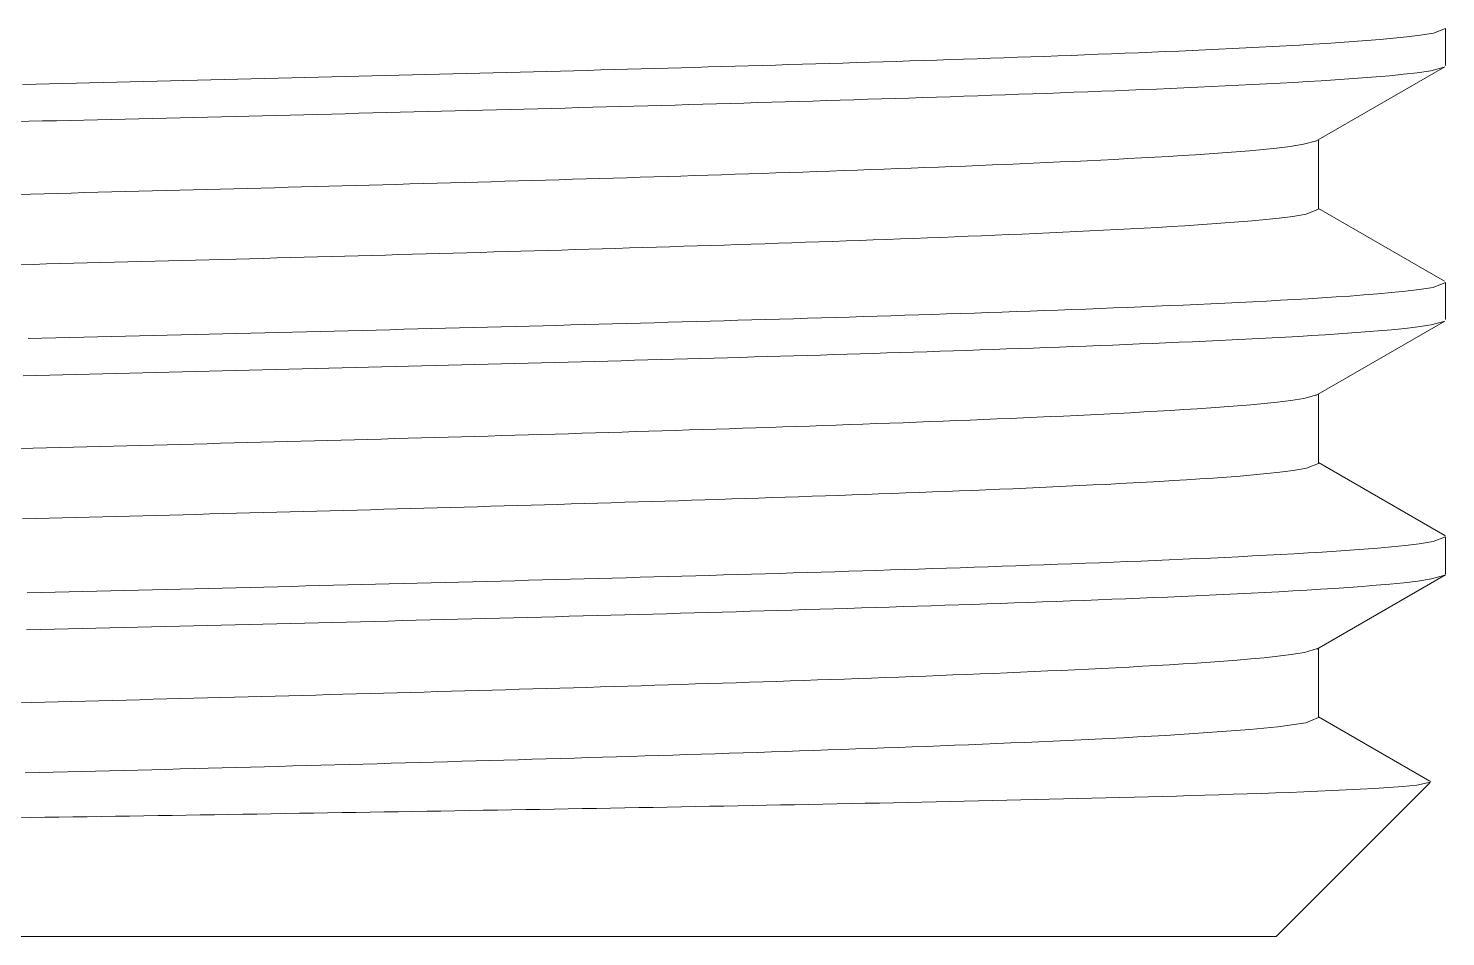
# Model space of a CAD drawing. Extents: x -5208 to -4788, y -2139 to -1842.
# Drawn here: x -5135.6 to -5127.24, y -2068.9 to -2063.54 of the extents above; entities that cross this region are included whole.
import ezdxf

# ---------------------------------------------------------------- set-up
doc = ezdxf.new("R2010")
doc.units = 0
doc.header["$LTSCALE"] = 7
doc.layers.add('Trimetric', color=7, linetype='CONTINUOUS')

msp = doc.modelspace()

# ---------------------------------------------------------------- linework, layer by layer
at = {"layer": 'Trimetric', "color": 0, "linetype": 'Continuous', "lineweight": 18}
for points in [[(-5135.6355, -2063.8679), (-5135.5562, -2063.866), (-5135.4769, -2063.8641), (-5135.3976, -2063.8622), (-5135.3182, -2063.8603), (-5135.2389, -2063.8585), (-5135.1596, -2063.8566), (-5135.0803, -2063.8547), (-5135.0009, -2063.8528), (-5134.9216, -2063.8509), (-5134.8423, -2063.849), (-5134.763, -2063.8471), (-5134.6836, -2063.8452), (-5134.6043, -2063.8432), (-5134.525, -2063.8413), (-5134.4457, -2063.8394), (-5134.3663, -2063.8375), (-5134.287, -2063.8356), (-5134.2077, -2063.8336), (-5134.1284, -2063.8317), (-5134.049, -2063.8297), (-5133.9697, -2063.8277), (-5133.8904, -2063.8258), (-5133.8111, -2063.8238), (-5133.7318, -2063.8218), (-5133.6524, -2063.8198), (-5133.5731, -2063.8179), (-5133.4938, -2063.8159), (-5133.4145, -2063.8139), (-5133.3351, -2063.8119), (-5133.2558, -2063.8099), (-5133.1765, -2063.8078), (-5133.0972, -2063.8058), (-5133.0179, -2063.8038), (-5132.9385, -2063.8017), (-5132.8592, -2063.7996), (-5132.7799, -2063.7976), (-5132.7006, -2063.7955), (-5132.6213, -2063.7934), (-5132.5419, -2063.7913), (-5132.4626, -2063.7892), (-5132.3833, -2063.7871), (-5132.304, -2063.785), (-5132.2247, -2063.7828), (-5132.1453, -2063.7807), (-5132.066, -2063.7785), (-5131.9867, -2063.7763), (-5131.9074, -2063.7741), (-5131.8281, -2063.7719), (-5131.7488, -2063.7697), (-5131.6694, -2063.7675), (-5131.5901, -2063.7652), (-5131.5108, -2063.7629), (-5131.4315, -2063.7606), (-5131.3522, -2063.7583), (-5131.2729, -2063.756), (-5131.1935, -2063.7537), (-5131.1142, -2063.7514), (-5131.0349, -2063.7491), (-5130.9556, -2063.7467), (-5130.8763, -2063.7443), (-5130.797, -2063.7419), (-5130.7177, -2063.7394), (-5130.6384, -2063.737), (-5130.5591, -2063.7345), (-5130.4798, -2063.732), (-5130.4004, -2063.7294), (-5130.3211, -2063.7268), (-5130.2418, -2063.7243), (-5130.1625, -2063.7217), (-5130.0832, -2063.719), (-5130.0039, -2063.7163), (-5129.9246, -2063.7136), (-5129.8453, -2063.7109), (-5129.766, -2063.7081), (-5129.6867, -2063.7053), (-5129.6074, -2063.7024), (-5129.5281, -2063.6995), (-5129.4488, -2063.6965), (-5129.3696, -2063.6936), (-5129.2903, -2063.6905), (-5129.211, -2063.6874), (-5129.1317, -2063.6843), (-5129.0524, -2063.681), (-5128.9731, -2063.6778), (-5128.8939, -2063.6744), (-5128.8146, -2063.671), (-5128.7353, -2063.6675), (-5128.656, -2063.6639), (-5128.5768, -2063.6602), (-5128.4975, -2063.6565), (-5128.4183, -2063.6525), (-5128.339, -2063.6486), (-5128.2598, -2063.6444), (-5128.1806, -2063.6401), (-5128.1013, -2063.6356), (-5128.0221, -2063.6309), (-5127.9429, -2063.6259), (-5127.8638, -2063.6208), (-5127.7846, -2063.6152), (-5127.7055, -2063.6093), (-5127.6264, -2063.6029), (-5127.5474, -2063.5956), (-5127.4685, -2063.5875), (-5127.3897, -2063.5778), (-5127.3113, -2063.5654), (-5127.2394, -2063.5372)], [(-5127.2394, -2063.7561), (-5127.2394, -2063.5373)], [(-5127.2483, -2063.7661), (-5127.3266, -2063.7872), (-5127.4068, -2063.799), (-5127.4875, -2063.8084), (-5127.5682, -2063.8165), (-5127.6491, -2063.8236), (-5127.73, -2063.8299), (-5127.8109, -2063.836), (-5127.8919, -2063.8415), (-5127.9729, -2063.8467), (-5128.0539, -2063.8517), (-5128.135, -2063.8563), (-5128.216, -2063.8609), (-5128.2971, -2063.8651), (-5128.3781, -2063.8694), (-5128.4592, -2063.8734), (-5128.5403, -2063.8773), (-5128.6214, -2063.8811), (-5128.7024, -2063.8848), (-5128.7835, -2063.8885), (-5128.8646, -2063.892), (-5128.9457, -2063.8954), (-5129.0268, -2063.8989), (-5129.1079, -2063.9021), (-5129.189, -2063.9054), (-5129.2701, -2063.9086), (-5129.3512, -2063.9117), (-5129.4323, -2063.9147), (-5129.5135, -2063.9178), (-5129.5946, -2063.9208), (-5129.6757, -2063.9237), (-5129.7568, -2063.9265), (-5129.8379, -2063.9294), (-5129.919, -2063.9322), (-5130.0002, -2063.935), (-5130.0813, -2063.9378), (-5130.1624, -2063.9405), (-5130.2435, -2063.9432), (-5130.3247, -2063.9458), (-5130.4058, -2063.9484), (-5130.4869, -2063.951), (-5130.568, -2063.9536), (-5130.6492, -2063.9561), (-5130.7303, -2063.9586), (-5130.8114, -2063.9611), (-5130.8926, -2063.9636), (-5130.9737, -2063.966), (-5131.0548, -2063.9684), (-5131.136, -2063.9708), (-5131.2171, -2063.9732), (-5131.2982, -2063.9756), (-5131.3794, -2063.978), (-5131.4605, -2063.9804), (-5131.5416, -2063.9827), (-5131.6228, -2063.985), (-5131.7039, -2063.9873), (-5131.785, -2063.9896), (-5131.8662, -2063.9918), (-5131.9473, -2063.9941), (-5132.0284, -2063.9963), (-5132.1096, -2063.9985), (-5132.1907, -2064.0007), (-5132.2719, -2064.0029), (-5132.353, -2064.0051), (-5132.4341, -2064.0073), (-5132.5153, -2064.0094), (-5132.5964, -2064.0116), (-5132.6776, -2064.0137), (-5132.7587, -2064.0158), (-5132.8398, -2064.0179), (-5132.921, -2064.02), (-5133.0021, -2064.0221), (-5133.0833, -2064.0242), (-5133.1644, -2064.0263), (-5133.2455, -2064.0284), (-5133.3267, -2064.0305), (-5133.4078, -2064.0325), (-5133.489, -2064.0345), (-5133.5701, -2064.0366), (-5133.6513, -2064.0386), (-5133.7324, -2064.0407), (-5133.8135, -2064.0427), (-5133.8947, -2064.0447), (-5133.9758, -2064.0468), (-5134.057, -2064.0487), (-5134.1381, -2064.0507), (-5134.2193, -2064.0527), (-5134.3004, -2064.0547), (-5134.3815, -2064.0566), (-5134.4627, -2064.0586), (-5134.5438, -2064.0606), (-5134.625, -2064.0626), (-5134.7061, -2064.0646), (-5134.7873, -2064.0665), (-5134.8684, -2064.0685), (-5134.9496, -2064.0704), (-5135.0307, -2064.0723), (-5135.1119, -2064.0743), (-5135.193, -2064.0762), (-5135.2741, -2064.0782), (-5135.3553, -2064.0801), (-5135.4364, -2064.082), (-5135.5176, -2064.0839), (-5135.5987, -2064.0859), (-5135.6799, -2064.0878)], [(-5128.006, -2064.2037), (-5127.2437, -2063.7634)], [(-5135.6686, -2064.517), (-5135.5886, -2064.515), (-5135.5087, -2064.513), (-5135.4287, -2064.5109), (-5135.3488, -2064.5088), (-5135.2688, -2064.5068), (-5135.1889, -2064.5047), (-5135.1089, -2064.5027), (-5135.029, -2064.5006), (-5134.949, -2064.4985), (-5134.8691, -2064.4964), (-5134.7891, -2064.4944), (-5134.7092, -2064.4923), (-5134.6292, -2064.4902), (-5134.5493, -2064.4881), (-5134.4693, -2064.486), (-5134.3894, -2064.4839), (-5134.3094, -2064.4817), (-5134.2295, -2064.4796), (-5134.1495, -2064.4774), (-5134.0696, -2064.4753), (-5133.9896, -2064.4731), (-5133.9097, -2064.471), (-5133.8297, -2064.4688), (-5133.7498, -2064.4666), (-5133.6698, -2064.4645), (-5133.5899, -2064.4623), (-5133.5099, -2064.4601), (-5133.43, -2064.4578), (-5133.3501, -2064.4556), (-5133.2701, -2064.4534), (-5133.1902, -2064.4511), (-5133.1102, -2064.4489), (-5133.0303, -2064.4466), (-5132.9503, -2064.4444), (-5132.8704, -2064.4421), (-5132.7904, -2064.4398), (-5132.7105, -2064.4375), (-5132.6306, -2064.4351), (-5132.5506, -2064.4328), (-5132.4707, -2064.4304), (-5132.3907, -2064.4281), (-5132.3108, -2064.4257), (-5132.2308, -2064.4234), (-5132.1509, -2064.421), (-5132.071, -2064.4185), (-5131.991, -2064.4161), (-5131.9111, -2064.4136), (-5131.8311, -2064.4112), (-5131.7512, -2064.4087), (-5131.6713, -2064.4061), (-5131.5913, -2064.4036), (-5131.5114, -2064.401), (-5131.4315, -2064.3984), (-5131.3515, -2064.3958), (-5131.2716, -2064.3932), (-5131.1917, -2064.3905), (-5131.1117, -2064.3878), (-5131.0318, -2064.3851), (-5130.9519, -2064.3824), (-5130.8719, -2064.3796), (-5130.792, -2064.3768), (-5130.7121, -2064.3739), (-5130.6322, -2064.3711), (-5130.5522, -2064.3681), (-5130.4723, -2064.3652), (-5130.3924, -2064.3622), (-5130.3125, -2064.3591), (-5130.2326, -2064.3561), (-5130.1526, -2064.353), (-5130.0727, -2064.3498), (-5129.9928, -2064.3465), (-5129.9129, -2064.3433), (-5129.833, -2064.3399), (-5129.7531, -2064.3365), (-5129.6732, -2064.333), (-5129.5933, -2064.3295), (-5129.5134, -2064.3258), (-5129.4335, -2064.3221), (-5129.3536, -2064.3182), (-5129.2738, -2064.3143), (-5129.1939, -2064.3102), (-5129.114, -2064.306), (-5129.0341, -2064.3018), (-5128.9543, -2064.2972), (-5128.8745, -2064.2927), (-5128.7946, -2064.2877), (-5128.7148, -2064.2828), (-5128.635, -2064.2773), (-5128.5552, -2064.2717), (-5128.4755, -2064.2655), (-5128.3958, -2064.259), (-5128.3161, -2064.2517), (-5128.2366, -2064.2435), (-5128.1572, -2064.2338), (-5128.0782, -2064.2216), (-5128.0011, -2064.2009)], [(-5127.9894, -2064.6042), (-5127.9894, -2064.1942)], [(-5127.9894, -2064.6042), (-5128.0625, -2064.6337), (-5128.1414, -2064.6466), (-5128.2208, -2064.6567), (-5128.3003, -2064.6654), (-5128.38, -2064.6728), (-5128.4597, -2064.6795), (-5128.5394, -2064.6856), (-5128.6192, -2064.6914), (-5128.699, -2064.6967), (-5128.7788, -2064.702), (-5128.8587, -2064.7068), (-5128.9385, -2064.7116), (-5129.0184, -2064.716), (-5129.0983, -2064.7204), (-5129.1782, -2064.7246), (-5129.258, -2064.7286), (-5129.3379, -2064.7327), (-5129.4178, -2064.7364), (-5129.4977, -2064.7402), (-5129.5776, -2064.7439), (-5129.6576, -2064.7475), (-5129.7375, -2064.751), (-5129.8174, -2064.7544), (-5129.8973, -2064.7578), (-5129.9772, -2064.7611), (-5130.0572, -2064.7643), (-5130.1371, -2064.7675), (-5130.217, -2064.7706), (-5130.2969, -2064.7737), (-5130.3769, -2064.7767), (-5130.4568, -2064.7798), (-5130.5368, -2064.7828), (-5130.6167, -2064.7856), (-5130.6966, -2064.7885), (-5130.7766, -2064.7914), (-5130.8565, -2064.7942), (-5130.9365, -2064.797), (-5131.0164, -2064.7997), (-5131.0963, -2064.8025), (-5131.1763, -2064.8051), (-5131.2562, -2064.8078), (-5131.3362, -2064.8105), (-5131.4161, -2064.8131), (-5131.4961, -2064.8157), (-5131.576, -2064.8182), (-5131.656, -2064.8208), (-5131.7359, -2064.8233), (-5131.8159, -2064.8258), (-5131.8958, -2064.8283), (-5131.9758, -2064.8308), (-5132.0557, -2064.8332), (-5132.1357, -2064.8356), (-5132.2157, -2064.8381), (-5132.2956, -2064.8405), (-5132.3756, -2064.8429), (-5132.4555, -2064.8452), (-5132.5355, -2064.8476), (-5132.6154, -2064.8499), (-5132.6954, -2064.8523), (-5132.7753, -2064.8545), (-5132.8553, -2064.8568), (-5132.9353, -2064.8591), (-5133.0152, -2064.8613), (-5133.0952, -2064.8636), (-5133.1751, -2064.8659), (-5133.2551, -2064.8681), (-5133.3351, -2064.8704), (-5133.415, -2064.8726), (-5133.495, -2064.8748), (-5133.5749, -2064.877), (-5133.6549, -2064.8792), (-5133.7349, -2064.8814), (-5133.8148, -2064.8835), (-5133.8948, -2064.8857), (-5133.9748, -2064.8879), (-5134.0547, -2064.89), (-5134.1347, -2064.8922), (-5134.2146, -2064.8944), (-5134.2946, -2064.8965), (-5134.3746, -2064.8986), (-5134.4545, -2064.9007), (-5134.5345, -2064.9028), (-5134.6145, -2064.905), (-5134.6944, -2064.9071), (-5134.7744, -2064.9091), (-5134.8543, -2064.9112), (-5134.9343, -2064.9133), (-5135.0143, -2064.9154), (-5135.0942, -2064.9175), (-5135.1742, -2064.9195), (-5135.2542, -2064.9216), (-5135.3341, -2064.9236), (-5135.4141, -2064.9257), (-5135.4941, -2064.9277), (-5135.574, -2064.9298), (-5135.654, -2064.9318)], [(-5127.2467, -2065.0285), (-5127.9894, -2064.5993)], [(-5135.6033, -2065.3671), (-5135.5212, -2065.3652), (-5135.439, -2065.3632), (-5135.3569, -2065.3613), (-5135.2748, -2065.3593), (-5135.1927, -2065.3574), (-5135.1106, -2065.3554), (-5135.0284, -2065.3534), (-5134.9463, -2065.3515), (-5134.8642, -2065.3495), (-5134.7821, -2065.3476), (-5134.6999, -2065.3456), (-5134.6178, -2065.3436), (-5134.5357, -2065.3416), (-5134.4536, -2065.3396), (-5134.3715, -2065.3376), (-5134.2894, -2065.3356), (-5134.2072, -2065.3336), (-5134.1251, -2065.3316), (-5134.043, -2065.3296), (-5133.9609, -2065.3276), (-5133.8788, -2065.3255), (-5133.7966, -2065.3235), (-5133.7145, -2065.3214), (-5133.6324, -2065.3194), (-5133.5503, -2065.3173), (-5133.4682, -2065.3152), (-5133.386, -2065.3131), (-5133.3039, -2065.311), (-5133.2218, -2065.3089), (-5133.1397, -2065.3068), (-5133.0576, -2065.3047), (-5132.9755, -2065.3026), (-5132.8933, -2065.3005), (-5132.8112, -2065.2984), (-5132.7291, -2065.2963), (-5132.647, -2065.2941), (-5132.5649, -2065.2919), (-5132.4828, -2065.2898), (-5132.4007, -2065.2875), (-5132.3185, -2065.2853), (-5132.2364, -2065.2831), (-5132.1543, -2065.2808), (-5132.0722, -2065.2786), (-5131.9901, -2065.2763), (-5131.908, -2065.2741), (-5131.8259, -2065.2719), (-5131.7437, -2065.2695), (-5131.6616, -2065.2672), (-5131.5795, -2065.2648), (-5131.4974, -2065.2625), (-5131.4153, -2065.2601), (-5131.3332, -2065.2578), (-5131.2511, -2065.2554), (-5131.169, -2065.2531), (-5131.0869, -2065.2506), (-5131.0048, -2065.2482), (-5130.9227, -2065.2457), (-5130.8405, -2065.2432), (-5130.7584, -2065.2407), (-5130.6763, -2065.2381), (-5130.5942, -2065.2356), (-5130.5121, -2065.233), (-5130.43, -2065.2304), (-5130.3479, -2065.2277), (-5130.2658, -2065.2251), (-5130.1837, -2065.2223), (-5130.1016, -2065.2196), (-5130.0195, -2065.2169), (-5129.9374, -2065.2141), (-5129.8553, -2065.2112), (-5129.7732, -2065.2083), (-5129.6912, -2065.2054), (-5129.6091, -2065.2024), (-5129.527, -2065.1995), (-5129.4449, -2065.1964), (-5129.3628, -2065.1933), (-5129.2807, -2065.1901), (-5129.1986, -2065.1869), (-5129.1166, -2065.1836), (-5129.0345, -2065.1803), (-5128.9524, -2065.1769), (-5128.8703, -2065.1734), (-5128.7883, -2065.1699), (-5128.7062, -2065.1662), (-5128.6241, -2065.1625), (-5128.5421, -2065.1586), (-5128.46, -2065.1547), (-5128.378, -2065.1506), (-5128.296, -2065.1463), (-5128.2139, -2065.1419), (-5128.1319, -2065.1373), (-5128.0499, -2065.1326), (-5127.9679, -2065.1275), (-5127.886, -2065.1223), (-5127.804, -2065.1166), (-5127.7221, -2065.1105), (-5127.6402, -2065.1041), (-5127.5584, -2065.0967), (-5127.4767, -2065.0886), (-5127.3951, -2065.0788), (-5127.314, -2065.0658), (-5127.2394, -2065.0372)], [(-5127.2394, -2065.2561), (-5127.2394, -2065.0373)], [(-5127.2495, -2065.2667), (-5127.3252, -2065.2869), (-5127.4028, -2065.2987), (-5127.4807, -2065.3078), (-5127.5587, -2065.3156), (-5127.6368, -2065.3225), (-5127.715, -2065.3288), (-5127.7932, -2065.3347), (-5127.8715, -2065.3401), (-5127.9498, -2065.3453), (-5128.0281, -2065.35), (-5128.1064, -2065.3548), (-5128.1847, -2065.3592), (-5128.263, -2065.3634), (-5128.3413, -2065.3675), (-5128.4197, -2065.3715), (-5128.498, -2065.3753), (-5128.5764, -2065.379), (-5128.6547, -2065.3827), (-5128.7331, -2065.3862), (-5128.8114, -2065.3897), (-5128.8898, -2065.3931), (-5128.9682, -2065.3964), (-5129.0465, -2065.3996), (-5129.1249, -2065.4028), (-5129.2033, -2065.4059), (-5129.2816, -2065.409), (-5129.36, -2065.412), (-5129.4384, -2065.415), (-5129.5168, -2065.4179), (-5129.5952, -2065.4208), (-5129.6736, -2065.4236), (-5129.752, -2065.4264), (-5129.8303, -2065.4292), (-5129.9087, -2065.4319), (-5129.9871, -2065.4346), (-5130.0655, -2065.4373), (-5130.1439, -2065.4399), (-5130.2223, -2065.4424), (-5130.3007, -2065.445), (-5130.3791, -2065.4476), (-5130.4575, -2065.4501), (-5130.5359, -2065.4526), (-5130.6143, -2065.4551), (-5130.6927, -2065.4575), (-5130.7711, -2065.4599), (-5130.8495, -2065.4623), (-5130.9279, -2065.4647), (-5131.0063, -2065.467), (-5131.0847, -2065.4693), (-5131.1631, -2065.4716), (-5131.2415, -2065.4739), (-5131.3199, -2065.4762), (-5131.3983, -2065.4785), (-5131.4767, -2065.4808), (-5131.5551, -2065.4831), (-5131.6335, -2065.4853), (-5131.7119, -2065.4875), (-5131.7903, -2065.4896), (-5131.8688, -2065.4918), (-5131.9472, -2065.494), (-5132.0256, -2065.4961), (-5132.104, -2065.4983), (-5132.1824, -2065.5005), (-5132.2608, -2065.5026), (-5132.3392, -2065.5047), (-5132.4176, -2065.5068), (-5132.496, -2065.5089), (-5132.5744, -2065.5109), (-5132.6528, -2065.513), (-5132.7313, -2065.5151), (-5132.8097, -2065.5171), (-5132.8881, -2065.5192), (-5132.9665, -2065.5213), (-5133.0449, -2065.5233), (-5133.1233, -2065.5253), (-5133.2017, -2065.5273), (-5133.2801, -2065.5293), (-5133.3585, -2065.5313), (-5133.437, -2065.5333), (-5133.5154, -2065.5353), (-5133.5938, -2065.5372), (-5133.6722, -2065.5392), (-5133.7506, -2065.5412), (-5133.829, -2065.5431), (-5133.9074, -2065.5451), (-5133.9859, -2065.547), (-5134.0643, -2065.5489), (-5134.1427, -2065.5509), (-5134.2211, -2065.5528), (-5134.2995, -2065.5547), (-5134.3779, -2065.5566), (-5134.4563, -2065.5585), (-5134.5348, -2065.5604), (-5134.6132, -2065.5623), (-5134.6916, -2065.5642), (-5134.77, -2065.5661), (-5134.8484, -2065.568), (-5134.9268, -2065.5699), (-5135.0052, -2065.5717), (-5135.0837, -2065.5736), (-5135.1621, -2065.5755), (-5135.2405, -2065.5773), (-5135.3189, -2065.5792), (-5135.3973, -2065.5811), (-5135.4757, -2065.5829), (-5135.5541, -2065.5848), (-5135.6326, -2065.5867)], [(-5128.0047, -2065.7031), (-5127.245, -2065.2641)], [(-5135.6516, -2066.0166), (-5135.5726, -2066.0146), (-5135.4936, -2066.0126), (-5135.4147, -2066.0105), (-5135.3357, -2066.0085), (-5135.2568, -2066.0065), (-5135.1778, -2066.0044), (-5135.0988, -2066.0024), (-5135.0199, -2066.0003), (-5134.9409, -2065.9983), (-5134.8619, -2065.9962), (-5134.783, -2065.9942), (-5134.704, -2065.9921), (-5134.625, -2065.99), (-5134.5461, -2065.9879), (-5134.4671, -2065.9858), (-5134.3881, -2065.9838), (-5134.3092, -2065.9817), (-5134.2302, -2065.9796), (-5134.1512, -2065.9775), (-5134.0723, -2065.9754), (-5133.9933, -2065.9733), (-5133.9143, -2065.9711), (-5133.8354, -2065.969), (-5133.7564, -2065.9668), (-5133.6775, -2065.9646), (-5133.5985, -2065.9625), (-5133.5195, -2065.9603), (-5133.4406, -2065.9581), (-5133.3616, -2065.956), (-5133.2826, -2065.9538), (-5133.2037, -2065.9516), (-5133.1247, -2065.9493), (-5133.0458, -2065.9471), (-5132.9668, -2065.9449), (-5132.8878, -2065.9426), (-5132.8089, -2065.9404), (-5132.7299, -2065.9381), (-5132.651, -2065.9358), (-5132.572, -2065.9335), (-5132.493, -2065.9312), (-5132.4141, -2065.9289), (-5132.3351, -2065.9265), (-5132.2562, -2065.9241), (-5132.1772, -2065.9217), (-5132.0983, -2065.9193), (-5132.0193, -2065.9169), (-5131.9403, -2065.9145), (-5131.8614, -2065.9121), (-5131.7824, -2065.9096), (-5131.7035, -2065.9071), (-5131.6245, -2065.9046), (-5131.5456, -2065.9021), (-5131.4666, -2065.8995), (-5131.3877, -2065.897), (-5131.3087, -2065.8944), (-5131.2298, -2065.8918), (-5131.1508, -2065.8891), (-5131.0719, -2065.8865), (-5130.9929, -2065.8838), (-5130.914, -2065.881), (-5130.8351, -2065.8783), (-5130.7561, -2065.8755), (-5130.6772, -2065.8727), (-5130.5982, -2065.8698), (-5130.5193, -2065.8669), (-5130.4403, -2065.864), (-5130.3614, -2065.861), (-5130.2825, -2065.858), (-5130.2035, -2065.855), (-5130.1246, -2065.8519), (-5130.0457, -2065.8487), (-5129.9668, -2065.8455), (-5129.8878, -2065.8422), (-5129.8089, -2065.8389), (-5129.73, -2065.8355), (-5129.6511, -2065.832), (-5129.5722, -2065.8285), (-5129.4932, -2065.8249), (-5129.4143, -2065.8211), (-5129.3354, -2065.8173), (-5129.2565, -2065.8135), (-5129.1777, -2065.8094), (-5129.0988, -2065.8053), (-5129.0199, -2065.8009), (-5128.941, -2065.7965), (-5128.8622, -2065.7919), (-5128.7833, -2065.787), (-5128.7045, -2065.7821), (-5128.6257, -2065.7768), (-5128.5469, -2065.7711), (-5128.4681, -2065.765), (-5128.3894, -2065.7583), (-5128.3108, -2065.7511), (-5128.2322, -2065.743), (-5128.1538, -2065.7334), (-5128.0758, -2065.7209), (-5127.9998, -2065.7003)], [(-5127.9894, -2066.1043), (-5127.9894, -2065.6942)], [(-5127.9894, -2066.1041), (-5128.0605, -2066.1333), (-5128.1385, -2066.1463), (-5128.2168, -2066.1563), (-5128.2954, -2066.1648), (-5128.374, -2066.1721), (-5128.4527, -2066.1788), (-5128.5315, -2066.1851), (-5128.6103, -2066.1908), (-5128.6891, -2066.1962), (-5128.7679, -2066.2013), (-5128.8468, -2066.2061), (-5128.9256, -2066.2108), (-5129.0045, -2066.2153), (-5129.0834, -2066.2196), (-5129.1623, -2066.2238), (-5129.2412, -2066.2278), (-5129.3201, -2066.2317), (-5129.399, -2066.2356), (-5129.4779, -2066.2393), (-5129.5568, -2066.2429), (-5129.6357, -2066.2465), (-5129.7147, -2066.2499), (-5129.7936, -2066.2534), (-5129.8725, -2066.2567), (-5129.9514, -2066.26), (-5130.0304, -2066.2632), (-5130.1093, -2066.2664), (-5130.1882, -2066.2695), (-5130.2672, -2066.2726), (-5130.3461, -2066.2756), (-5130.4251, -2066.2786), (-5130.504, -2066.2816), (-5130.583, -2066.2844), (-5130.6619, -2066.2872), (-5130.7409, -2066.2901), (-5130.8198, -2066.2929), (-5130.8988, -2066.2957), (-5130.9777, -2066.2984), (-5131.0567, -2066.3011), (-5131.1356, -2066.3038), (-5131.2146, -2066.3064), (-5131.2935, -2066.309), (-5131.3725, -2066.3116), (-5131.4514, -2066.3143), (-5131.5304, -2066.3168), (-5131.6094, -2066.3193), (-5131.6883, -2066.3218), (-5131.7673, -2066.3243), (-5131.8462, -2066.3267), (-5131.9252, -2066.3291), (-5132.0042, -2066.3315), (-5132.0831, -2066.3339), (-5132.1621, -2066.3363), (-5132.2411, -2066.3387), (-5132.32, -2066.3411), (-5132.399, -2066.3435), (-5132.478, -2066.3459), (-5132.5569, -2066.3482), (-5132.6359, -2066.3505), (-5132.7148, -2066.3528), (-5132.7938, -2066.3551), (-5132.8728, -2066.3574), (-5132.9517, -2066.3596), (-5133.0307, -2066.3619), (-5133.1097, -2066.3641), (-5133.1887, -2066.3663), (-5133.2676, -2066.3685), (-5133.3466, -2066.3707), (-5133.4256, -2066.3729), (-5133.5045, -2066.3751), (-5133.5835, -2066.3773), (-5133.6625, -2066.3794), (-5133.7414, -2066.3815), (-5133.8204, -2066.3837), (-5133.8994, -2066.3858), (-5133.9784, -2066.388), (-5134.0573, -2066.3901), (-5134.1363, -2066.3922), (-5134.2153, -2066.3944), (-5134.2942, -2066.3965), (-5134.3732, -2066.3985), (-5134.4522, -2066.4006), (-5134.5312, -2066.4027), (-5134.6101, -2066.4048), (-5134.6891, -2066.4068), (-5134.7681, -2066.4089), (-5134.847, -2066.411), (-5134.926, -2066.4131), (-5135.005, -2066.4151), (-5135.084, -2066.4172), (-5135.1629, -2066.4192), (-5135.2419, -2066.4212), (-5135.3209, -2066.4233), (-5135.3999, -2066.4253), (-5135.4788, -2066.4273), (-5135.5578, -2066.4294), (-5135.6368, -2066.4314)], [(-5127.2436, -2066.5301), (-5127.9894, -2066.0991)], [(-5135.6082, -2066.8672), (-5135.5261, -2066.8653), (-5135.4439, -2066.8633), (-5135.3617, -2066.8614), (-5135.2796, -2066.8595), (-5135.1974, -2066.8575), (-5135.1152, -2066.8556), (-5135.033, -2066.8536), (-5134.9509, -2066.8516), (-5134.8687, -2066.8497), (-5134.7865, -2066.8477), (-5134.7044, -2066.8457), (-5134.6222, -2066.8437), (-5134.54, -2066.8417), (-5134.4579, -2066.8397), (-5134.3757, -2066.8377), (-5134.2935, -2066.8357), (-5134.2113, -2066.8337), (-5134.1292, -2066.8317), (-5134.047, -2066.8297), (-5133.9648, -2066.8276), (-5133.8827, -2066.8256), (-5133.8005, -2066.8235), (-5133.7183, -2066.8215), (-5133.6362, -2066.8194), (-5133.554, -2066.8174), (-5133.4718, -2066.8153), (-5133.3897, -2066.8132), (-5133.3075, -2066.8112), (-5133.2253, -2066.8091), (-5133.1432, -2066.8069), (-5133.061, -2066.8048), (-5132.9788, -2066.8027), (-5132.8967, -2066.8006), (-5132.8145, -2066.7984), (-5132.7323, -2066.7963), (-5132.6502, -2066.7942), (-5132.568, -2066.792), (-5132.4858, -2066.7898), (-5132.4037, -2066.7876), (-5132.3215, -2066.7854), (-5132.2393, -2066.7832), (-5132.1572, -2066.781), (-5132.075, -2066.7787), (-5131.9928, -2066.7765), (-5131.9107, -2066.7742), (-5131.8285, -2066.7719), (-5131.7464, -2066.7696), (-5131.6642, -2066.7673), (-5131.582, -2066.765), (-5131.4999, -2066.7626), (-5131.4177, -2066.7602), (-5131.3356, -2066.7578), (-5131.2534, -2066.7554), (-5131.1712, -2066.753), (-5131.0891, -2066.7506), (-5131.0069, -2066.7482), (-5130.9248, -2066.7458), (-5130.8426, -2066.7433), (-5130.7605, -2066.7407), (-5130.6783, -2066.7382), (-5130.5962, -2066.7357), (-5130.514, -2066.733), (-5130.4318, -2066.7304), (-5130.3497, -2066.7278), (-5130.2675, -2066.7251), (-5130.1854, -2066.7224), (-5130.1032, -2066.7197), (-5130.0211, -2066.7169), (-5129.939, -2066.7141), (-5129.8568, -2066.7113), (-5129.7747, -2066.7084), (-5129.6925, -2066.7055), (-5129.6104, -2066.7025), (-5129.5282, -2066.6995), (-5129.4461, -2066.6965), (-5129.364, -2066.6934), (-5129.2818, -2066.6902), (-5129.1997, -2066.6869), (-5129.1176, -2066.6837), (-5129.0355, -2066.6804), (-5128.9533, -2066.6769), (-5128.8712, -2066.6735), (-5128.7891, -2066.6699), (-5128.707, -2066.6662), (-5128.6249, -2066.6625), (-5128.5428, -2066.6586), (-5128.4607, -2066.6547), (-5128.3786, -2066.6505), (-5128.2965, -2066.6463), (-5128.2144, -2066.6419), (-5128.1324, -2066.6373), (-5128.0503, -2066.6325), (-5127.9683, -2066.6275), (-5127.8862, -2066.6222), (-5127.8042, -2066.6167), (-5127.7223, -2066.6107), (-5127.6403, -2066.6041), (-5127.5585, -2066.5968), (-5127.4767, -2066.5886), (-5127.3951, -2066.5788), (-5127.314, -2066.5657), (-5127.2394, -2066.5371)], [(-5127.2417, -2066.5322), (-5127.2448, -2066.5297), (-5127.2481, -2066.5274)], [(-5127.2394, -2066.7561), (-5127.2394, -2066.5373)], [(-5127.2447, -2066.7638), (-5127.3233, -2066.7863), (-5127.4045, -2066.7987), (-5127.486, -2066.8084), (-5127.5678, -2066.8165), (-5127.6496, -2066.8236), (-5127.7315, -2066.8302), (-5127.8135, -2066.8361), (-5127.8954, -2066.8417), (-5127.9774, -2066.847), (-5128.0594, -2066.8519), (-5128.1414, -2066.8567), (-5128.2234, -2066.8612), (-5128.3055, -2066.8656), (-5128.3875, -2066.8698), (-5128.4696, -2066.8739), (-5128.5516, -2066.8779), (-5128.6337, -2066.8817), (-5128.7158, -2066.8855), (-5128.7978, -2066.8891), (-5128.8799, -2066.8927), (-5128.962, -2066.8962), (-5129.0441, -2066.8996), (-5129.1261, -2066.9029), (-5129.2082, -2066.9062), (-5129.2903, -2066.9094), (-5129.3724, -2066.9125), (-5129.4545, -2066.9156), (-5129.5366, -2066.9186), (-5129.6187, -2066.9216), (-5129.7008, -2066.9246), (-5129.7829, -2066.9275), (-5129.865, -2066.9304), (-5129.9471, -2066.9332), (-5130.0292, -2066.936), (-5130.1113, -2066.9388), (-5130.1934, -2066.9415), (-5130.2755, -2066.9442), (-5130.3576, -2066.9469), (-5130.4397, -2066.9495), (-5130.5218, -2066.9521), (-5130.604, -2066.9547), (-5130.6861, -2066.9573), (-5130.7682, -2066.9598), (-5130.8503, -2066.9623), (-5130.9324, -2066.9648), (-5131.0145, -2066.9672), (-5131.0966, -2066.9697), (-5131.1787, -2066.9722), (-5131.2609, -2066.9746), (-5131.343, -2066.977), (-5131.4251, -2066.9794), (-5131.5072, -2066.9817), (-5131.5893, -2066.9841), (-5131.6714, -2066.9864), (-5131.7536, -2066.9887), (-5131.8357, -2066.991), (-5131.9178, -2066.9932), (-5131.9999, -2066.9955), (-5132.082, -2066.9978), (-5132.1642, -2067), (-5132.2463, -2067.0022), (-5132.3284, -2067.0044), (-5132.4105, -2067.0066), (-5132.4927, -2067.0088), (-5132.5748, -2067.011), (-5132.6569, -2067.0131), (-5132.739, -2067.0153), (-5132.8211, -2067.0174), (-5132.9033, -2067.0196), (-5132.9854, -2067.0217), (-5133.0675, -2067.0239), (-5133.1496, -2067.026), (-5133.2318, -2067.028), (-5133.3139, -2067.0301), (-5133.396, -2067.0322), (-5133.4781, -2067.0343), (-5133.5603, -2067.0363), (-5133.6424, -2067.0384), (-5133.7245, -2067.0405), (-5133.8066, -2067.0426), (-5133.8888, -2067.0446), (-5133.9709, -2067.0466), (-5134.053, -2067.0486), (-5134.1351, -2067.0507), (-5134.2173, -2067.0527), (-5134.2994, -2067.0547), (-5134.3815, -2067.0567), (-5134.4637, -2067.0587), (-5134.5458, -2067.0607), (-5134.6279, -2067.0627), (-5134.71, -2067.0646), (-5134.7922, -2067.0666), (-5134.8743, -2067.0686), (-5134.9564, -2067.0705), (-5135.0385, -2067.0725), (-5135.1207, -2067.0745), (-5135.2028, -2067.0764), (-5135.2849, -2067.0784), (-5135.3671, -2067.0804), (-5135.4492, -2067.0823), (-5135.5313, -2067.0843), (-5135.6134, -2067.0862)], [(-5127.9999, -2067.2002), (-5127.2401, -2066.7611)], [(-5127.2394, -2066.7561), (-5127.2396, -2066.7578)], [(-5135.6649, -2067.5169), (-5135.5849, -2067.5149), (-5135.5049, -2067.5128), (-5135.4249, -2067.5108), (-5135.3449, -2067.5087), (-5135.2649, -2067.5067), (-5135.185, -2067.5046), (-5135.105, -2067.5025), (-5135.025, -2067.5005), (-5134.945, -2067.4984), (-5134.865, -2067.4963), (-5134.785, -2067.4942), (-5134.705, -2067.4922), (-5134.6251, -2067.4901), (-5134.5451, -2067.488), (-5134.4651, -2067.4859), (-5134.3851, -2067.4837), (-5134.3051, -2067.4816), (-5134.2251, -2067.4795), (-5134.1452, -2067.4774), (-5134.0652, -2067.4752), (-5133.9852, -2067.4731), (-5133.9052, -2067.4709), (-5133.8252, -2067.4688), (-5133.7453, -2067.4666), (-5133.6653, -2067.4644), (-5133.5853, -2067.4622), (-5133.5053, -2067.4599), (-5133.4253, -2067.4577), (-5133.3454, -2067.4555), (-5133.2654, -2067.4532), (-5133.1854, -2067.451), (-5133.1054, -2067.4488), (-5133.0254, -2067.4465), (-5132.9455, -2067.4443), (-5132.8655, -2067.4419), (-5132.7855, -2067.4396), (-5132.7055, -2067.4373), (-5132.6256, -2067.435), (-5132.5456, -2067.4326), (-5132.4656, -2067.4303), (-5132.3856, -2067.428), (-5132.3056, -2067.4256), (-5132.2257, -2067.4232), (-5132.1457, -2067.4207), (-5132.0657, -2067.4183), (-5131.9858, -2067.4158), (-5131.9058, -2067.4133), (-5131.8258, -2067.4109), (-5131.7458, -2067.4084), (-5131.6659, -2067.4059), (-5131.5859, -2067.4034), (-5131.5059, -2067.4008), (-5131.426, -2067.3982), (-5131.346, -2067.3956), (-5131.266, -2067.393), (-5131.1861, -2067.3903), (-5131.1061, -2067.3876), (-5131.0261, -2067.3849), (-5130.9462, -2067.3822), (-5130.8662, -2067.3794), (-5130.7862, -2067.3766), (-5130.7063, -2067.3737), (-5130.6263, -2067.3708), (-5130.5464, -2067.3679), (-5130.4664, -2067.365), (-5130.3864, -2067.362), (-5130.3065, -2067.3589), (-5130.2265, -2067.3559), (-5130.1466, -2067.3527), (-5130.0666, -2067.3495), (-5129.9867, -2067.3463), (-5129.9068, -2067.343), (-5129.8268, -2067.3396), (-5129.7469, -2067.3362), (-5129.6669, -2067.3327), (-5129.587, -2067.3291), (-5129.5071, -2067.3256), (-5129.4272, -2067.3218), (-5129.3472, -2067.318), (-5129.2673, -2067.314), (-5129.1874, -2067.3099), (-5129.1075, -2067.3058), (-5129.0276, -2067.3014), (-5128.9477, -2067.2969), (-5128.8679, -2067.2922), (-5128.788, -2067.2874), (-5128.7082, -2067.2822), (-5128.6283, -2067.2769), (-5128.5485, -2067.2711), (-5128.4688, -2067.2651), (-5128.389, -2067.2583), (-5128.3094, -2067.2509), (-5128.2298, -2067.2426), (-5128.1504, -2067.2328), (-5128.0714, -2067.22), (-5127.9951, -2067.1974)], [(-5127.9894, -2067.6043), (-5127.9894, -2067.1941)], [(-5127.9894, -2067.6041), (-5128.0645, -2067.6341), (-5128.1465, -2067.6474), (-5128.229, -2067.6577), (-5128.3116, -2067.6664), (-5128.3944, -2067.674), (-5128.4772, -2067.6807), (-5128.5601, -2067.6871), (-5128.643, -2067.693), (-5128.726, -2067.6985), (-5128.8089, -2067.7038), (-5128.8919, -2067.7089), (-5128.9749, -2067.7137), (-5129.0579, -2067.7183), (-5129.1409, -2067.7227), (-5129.2239, -2067.727), (-5129.3069, -2067.7311), (-5129.3899, -2067.7352), (-5129.4729, -2067.739), (-5129.556, -2067.7429), (-5129.639, -2067.7466), (-5129.722, -2067.7503), (-5129.8051, -2067.7539), (-5129.8881, -2067.7574), (-5129.9712, -2067.7608), (-5130.0542, -2067.7642), (-5130.1373, -2067.7675), (-5130.2203, -2067.7707), (-5130.3034, -2067.774), (-5130.3865, -2067.7771), (-5130.4695, -2067.7802), (-5130.5526, -2067.7833), (-5130.6356, -2067.7863), (-5130.7187, -2067.7893), (-5130.8018, -2067.7922), (-5130.8848, -2067.7952), (-5130.9679, -2067.798), (-5131.051, -2067.8009), (-5131.1341, -2067.8037), (-5131.2171, -2067.8065), (-5131.3002, -2067.8093), (-5131.3833, -2067.812), (-5131.4664, -2067.8147), (-5131.5494, -2067.8174), (-5131.6325, -2067.82), (-5131.7156, -2067.8227), (-5131.7987, -2067.8253), (-5131.8818, -2067.8278), (-5131.9648, -2067.8304), (-5132.0479, -2067.8329), (-5132.131, -2067.8354), (-5132.2141, -2067.8379), (-5132.2972, -2067.8404), (-5132.3802, -2067.8429), (-5132.4633, -2067.8455), (-5132.5464, -2067.8479), (-5132.6295, -2067.8503), (-5132.7126, -2067.8527), (-5132.7957, -2067.855), (-5132.8788, -2067.8574), (-5132.9618, -2067.8598), (-5133.0449, -2067.8622), (-5133.128, -2067.8646), (-5133.2111, -2067.8669), (-5133.2942, -2067.8692), (-5133.3773, -2067.8715), (-5133.4604, -2067.8738), (-5133.5435, -2067.8761), (-5133.6265, -2067.8784), (-5133.7096, -2067.8807), (-5133.7927, -2067.883), (-5133.8758, -2067.8853), (-5133.9589, -2067.8875), (-5134.042, -2067.8897), (-5134.1251, -2067.892), (-5134.2082, -2067.8942), (-5134.2913, -2067.8964), (-5134.3743, -2067.8986), (-5134.4574, -2067.9008), (-5134.5405, -2067.903), (-5134.6236, -2067.9052), (-5134.7067, -2067.9074), (-5134.7898, -2067.9095), (-5134.8729, -2067.9117), (-5134.956, -2067.9138), (-5135.0391, -2067.916), (-5135.1222, -2067.9181), (-5135.2053, -2067.9203), (-5135.2884, -2067.9224), (-5135.3714, -2067.9246), (-5135.4545, -2067.9267), (-5135.5376, -2067.9288), (-5135.6207, -2067.9309)], [(-5127.3325, -2067.9788), (-5127.9894, -2067.5992)], [(-5127.3285, -2067.9858), (-5127.4098, -2068.0026), (-5127.4929, -2068.0108), (-5127.5761, -2068.017), (-5127.6594, -2068.0223), (-5127.7428, -2068.0269), (-5127.8262, -2068.0311), (-5127.9096, -2068.035), (-5127.993, -2068.0386), (-5128.0764, -2068.042), (-5128.1598, -2068.0452), (-5128.2433, -2068.0482), (-5128.3267, -2068.0512), (-5128.4102, -2068.054), (-5128.4936, -2068.0568), (-5128.577, -2068.0594), (-5128.6605, -2068.062), (-5128.7439, -2068.0644), (-5128.8274, -2068.0668), (-5128.9108, -2068.0692), (-5128.9943, -2068.0715), (-5129.0778, -2068.0737), (-5129.1612, -2068.0759), (-5129.2447, -2068.0781), (-5129.3281, -2068.0802), (-5129.4116, -2068.0823), (-5129.4951, -2068.0843), (-5129.5785, -2068.0863), (-5129.662, -2068.0883), (-5129.7455, -2068.0903), (-5129.8289, -2068.0921), (-5129.9124, -2068.094), (-5129.9959, -2068.0958), (-5130.0793, -2068.0977), (-5130.1628, -2068.0995), (-5130.2463, -2068.1013), (-5130.3297, -2068.1031), (-5130.4132, -2068.1048), (-5130.4967, -2068.1065), (-5130.5801, -2068.1082), (-5130.6636, -2068.11), (-5130.7471, -2068.1117), (-5130.8306, -2068.1134), (-5130.914, -2068.115), (-5130.9975, -2068.1166), (-5131.081, -2068.1182), (-5131.1645, -2068.1198), (-5131.2479, -2068.1214), (-5131.3314, -2068.123), (-5131.4149, -2068.1246), (-5131.4983, -2068.1262), (-5131.5818, -2068.1277), (-5131.6653, -2068.1292), (-5131.7488, -2068.1308), (-5131.8322, -2068.1323), (-5131.9157, -2068.1338), (-5131.9992, -2068.1353), (-5132.0827, -2068.1368), (-5132.1661, -2068.1382), (-5132.2496, -2068.1397), (-5132.3331, -2068.1411), (-5132.4166, -2068.1426), (-5132.5, -2068.144), (-5132.5835, -2068.1455), (-5132.667, -2068.1469), (-5132.7505, -2068.1484), (-5132.8339, -2068.1498), (-5132.9174, -2068.1512), (-5133.0009, -2068.1526), (-5133.0844, -2068.1539), (-5133.1679, -2068.1553), (-5133.2513, -2068.1567), (-5133.3348, -2068.1581), (-5133.4183, -2068.1595), (-5133.5018, -2068.1609), (-5133.5852, -2068.1622), (-5133.6687, -2068.1636), (-5133.7522, -2068.1649), (-5133.8357, -2068.1663), (-5133.9191, -2068.1676), (-5134.0026, -2068.169), (-5134.0861, -2068.1703), (-5134.1696, -2068.1717), (-5134.2531, -2068.173), (-5134.3365, -2068.1743), (-5134.42, -2068.1756), (-5134.5035, -2068.1769), (-5134.587, -2068.1783), (-5134.6704, -2068.1796), (-5134.7539, -2068.1809), (-5134.8374, -2068.1822), (-5134.9209, -2068.1835), (-5135.0044, -2068.1848), (-5135.0878, -2068.1861), (-5135.1713, -2068.1874), (-5135.2548, -2068.1887), (-5135.3383, -2068.19), (-5135.4217, -2068.1913), (-5135.5052, -2068.1926), (-5135.5887, -2068.1938), (-5135.6722, -2068.1951)], [(-5128.2394, -2068.8967), (-5127.3319, -2067.9892)], [(-5127.3292, -2067.9807), (-5127.3284, -2067.9816), (-5127.3276, -2067.9825)], [(-5135.9516, -2068.8967), (-5135.4979, -2068.8967), (-5135.0443, -2068.8967), (-5134.5906, -2068.8967), (-5134.1369, -2068.8967), (-5133.6833, -2068.8967), (-5133.2296, -2068.8967), (-5132.776, -2068.8967), (-5132.3223, -2068.8967), (-5131.8686, -2068.8967), (-5131.415, -2068.8967), (-5130.9613, -2068.8967), (-5130.5077, -2068.8967), (-5130.054, -2068.8967), (-5129.6004, -2068.8967), (-5129.1467, -2068.8967), (-5128.693, -2068.8967), (-5128.2394, -2068.8967)]]:
    msp.add_lwpolyline(points, dxfattribs=at)

doc.saveas('drawing.dxf')
